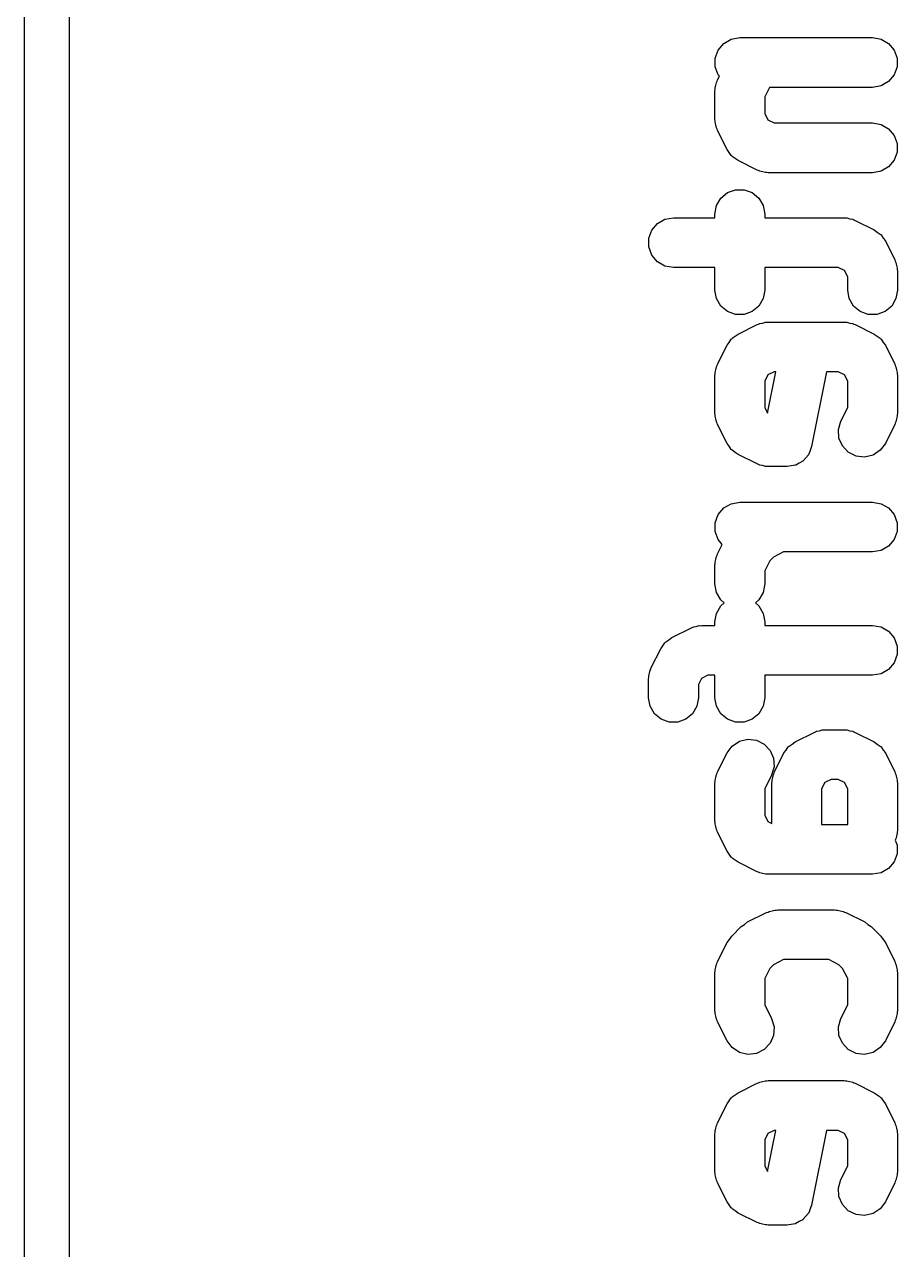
# Model space of a CAD drawing. Extents: x 25.3 to 49.5, y -85 to -25.3.
# Drawn here: x 25.29 to 29.74, y -66.35 to -60.1 of the extents above; entities that cross this region are included whole.
import ezdxf

# ---------------------------------------------------------------- set-up
doc = ezdxf.new("R2010")
doc.units = 0
doc.header["$MEASUREMENT"] = 0
doc.layers.add('BLACK', color=7, linetype='CONTINUOUS')

msp = doc.modelspace()

# ---------------------------------------------------------------- linework, layer by layer
at = {"layer": 'Black'}
for p, q in [((25.2857, -84.836), (25.2857, -25.4)), ((25.5143, -25.5143), (25.5143, -84.7217)), ((28.8535, -60.1975), (28.8917, -60.1754)), ((28.8917, -60.1754), (28.9351, -60.1678)), ((28.9351, -60.1678), (29.6125, -60.1678)), ((29.6125, -60.1678), (29.6559, -60.1754)), ((29.6559, -60.1754), (29.6941, -60.1975)), ((28.8101, -60.2727), (28.8252, -60.2313)), ((28.8252, -60.2313), (28.8535, -60.1975)), ((29.6941, -60.1975), (29.7225, -60.2313)), ((29.7225, -60.2313), (29.7375, -60.2727)), ((28.8101, -60.3168), (28.8101, -60.2727)), ((28.8252, -60.3583), (28.8101, -60.3168)), ((29.7375, -60.3168), (29.7225, -60.3583)), ((29.7375, -60.2727), (29.7375, -60.3168)), ((28.8215, -60.3831), (28.8307, -60.3648)), ((28.8307, -60.3648), (28.8252, -60.3583)), ((29.7225, -60.3583), (29.6941, -60.3921)), ((28.8081, -60.4399), (28.8094, -60.4327)), ((28.8081, -60.585), (28.8081, -60.4399)), ((28.809, -60.4254), (28.8132, -60.4111)), ((28.8094, -60.4327), (28.809, -60.4254)), ((28.8132, -60.4111), (28.8158, -60.3965)), ((28.8158, -60.3965), (28.8195, -60.3901)), ((28.8195, -60.3901), (28.8215, -60.3831)), ((29.0862, -60.4218), (29.0621, -60.4699)), ((29.6125, -60.4218), (29.0862, -60.4218)), ((29.6559, -60.4141), (29.6125, -60.4218)), ((29.6941, -60.3921), (29.6559, -60.4141)), ((29.0621, -60.4699), (29.0621, -60.5551)), ((29.0621, -60.5551), (29.0782, -60.5871)), ((28.8094, -60.5923), (28.8081, -60.585)), ((28.809, -60.5996), (28.8094, -60.5923)), ((28.8132, -60.6138), (28.809, -60.5996)), ((28.8158, -60.6285), (28.8132, -60.6138)), ((28.8195, -60.6348), (28.8158, -60.6285)), ((29.0782, -60.5871), (29.1103, -60.6032)), ((29.1103, -60.6032), (29.6125, -60.6032)), ((29.6125, -60.6032), (29.6559, -60.6108)), ((29.6559, -60.6108), (29.6941, -60.6329)), ((28.8215, -60.6418), (28.8195, -60.6348)), ((28.8699, -60.7386), (28.8215, -60.6418)), ((29.6941, -60.6329), (29.7225, -60.6667)), ((29.7225, -60.6667), (29.7375, -60.7081)), ((28.881, -60.7536), (28.8699, -60.7386)), ((28.8913, -60.7691), (28.881, -60.7536)), ((29.7375, -60.7522), (29.7225, -60.7937)), ((29.7375, -60.7081), (29.7375, -60.7522)), ((28.8941, -60.7712), (28.8913, -60.7691)), ((28.8962, -60.774), (28.8941, -60.7712)), ((28.9118, -60.7843), (28.8962, -60.774)), ((28.9267, -60.7954), (28.9118, -60.7843)), ((29.0235, -60.8438), (28.9267, -60.7954)), ((29.7225, -60.7937), (29.6941, -60.8275)), ((29.0305, -60.8459), (29.0235, -60.8438)), ((29.0368, -60.8495), (29.0305, -60.8459)), ((29.0515, -60.8521), (29.0368, -60.8495)), ((29.0658, -60.8564), (29.0515, -60.8521)), ((29.0731, -60.8559), (29.0658, -60.8564)), ((29.0803, -60.8572), (29.0731, -60.8559)), ((29.6125, -60.8572), (29.0803, -60.8572)), ((29.6559, -60.8495), (29.6125, -60.8572)), ((29.6941, -60.8275), (29.6559, -60.8495)), ((28.8716, -60.9589), (28.9131, -60.9438)), ((28.9131, -60.9438), (28.9572, -60.9438)), ((28.9572, -60.9438), (28.9986, -60.9589)), ((28.8158, -61.0254), (28.8378, -60.9872)), ((28.8378, -60.9872), (28.8716, -60.9589)), ((28.9986, -60.9589), (29.0324, -60.9872)), ((29.0324, -60.9872), (29.0545, -61.0254)), ((28.8081, -61.0689), (28.8158, -61.0254)), ((28.8081, -61.087), (28.8081, -61.0689)), ((29.0545, -61.0254), (29.0621, -61.0689)), ((29.0621, -61.0689), (29.0621, -61.087)), ((28.4865, -61.1505), (28.5148, -61.1167)), ((28.5148, -61.1167), (28.553, -61.0947)), ((28.553, -61.0947), (28.5965, -61.087)), ((28.5965, -61.087), (28.8081, -61.087)), ((29.0621, -61.087), (29.4673, -61.087)), ((29.4673, -61.087), (29.4745, -61.0883)), ((29.4745, -61.0883), (29.4818, -61.0878)), ((29.4818, -61.0878), (29.4961, -61.0921)), ((29.4961, -61.0921), (29.5108, -61.0947)), ((29.5108, -61.0947), (29.5171, -61.0983)), ((29.5171, -61.0983), (29.5241, -61.1004)), ((29.5241, -61.1004), (29.6209, -61.1488)), ((28.4714, -61.1919), (28.4865, -61.1505)), ((28.4714, -61.2361), (28.4714, -61.1919)), ((29.6209, -61.1488), (29.6358, -61.1599)), ((29.6358, -61.1599), (29.6514, -61.1702)), ((29.6514, -61.1702), (29.6535, -61.173)), ((29.6535, -61.173), (29.6563, -61.1751)), ((29.6563, -61.1751), (29.6666, -61.1906)), ((29.6666, -61.1906), (29.6777, -61.2056)), ((28.4865, -61.2775), (28.4714, -61.2361)), ((29.6777, -61.2056), (29.7261, -61.3023)), ((28.5148, -61.3113), (28.4865, -61.2775)), ((28.553, -61.3333), (28.5148, -61.3113)), ((29.7261, -61.3023), (29.7281, -61.3094)), ((29.7281, -61.3094), (29.7318, -61.3157)), ((29.7318, -61.3157), (29.7344, -61.3304)), ((28.5965, -61.341), (28.553, -61.3333)), ((28.8081, -61.341), (28.5965, -61.341)), ((28.8081, -61.4559), (28.8081, -61.341)), ((29.4373, -61.341), (29.0621, -61.341)), ((29.0621, -61.341), (29.0621, -61.4559)), ((29.4694, -61.357), (29.4373, -61.341)), ((29.4855, -61.3891), (29.4694, -61.357)), ((29.7344, -61.3304), (29.7386, -61.3446)), ((29.7386, -61.3446), (29.7382, -61.3519)), ((29.7382, -61.3519), (29.7395, -61.3591)), ((29.7395, -61.3591), (29.7395, -61.4559)), ((29.4855, -61.4559), (29.4855, -61.3891)), ((28.8158, -61.4993), (28.8081, -61.4559)), ((28.8378, -61.5375), (28.8158, -61.4993)), ((29.0545, -61.4993), (29.0324, -61.5375)), ((29.0621, -61.4559), (29.0545, -61.4993)), ((29.4931, -61.4993), (29.4855, -61.4559)), ((29.5152, -61.5375), (29.4931, -61.4993)), ((29.7318, -61.4993), (29.7098, -61.5375)), ((29.7395, -61.4559), (29.7318, -61.4993)), ((28.8716, -61.5659), (28.8378, -61.5375)), ((28.9131, -61.581), (28.8716, -61.5659)), ((28.9986, -61.5659), (28.9572, -61.581)), ((29.0324, -61.5375), (28.9986, -61.5659)), ((29.549, -61.5659), (29.5152, -61.5375)), ((29.5904, -61.581), (29.549, -61.5659)), ((29.676, -61.5659), (29.6345, -61.581)), ((29.7098, -61.5375), (29.676, -61.5659)), ((28.9572, -61.581), (28.9131, -61.581)), ((29.0235, -61.6326), (29.0305, -61.6305)), ((29.0305, -61.6305), (29.0368, -61.6268)), ((29.0368, -61.6268), (29.0515, -61.6243)), ((29.0515, -61.6243), (29.0658, -61.62)), ((29.0658, -61.62), (29.0731, -61.6205)), ((29.0731, -61.6205), (29.0803, -61.6192)), ((29.0803, -61.6192), (29.4673, -61.6192)), ((29.4673, -61.6192), (29.4745, -61.6205)), ((29.4745, -61.6205), (29.4818, -61.62)), ((29.4818, -61.62), (29.4961, -61.6243)), ((29.4961, -61.6243), (29.5108, -61.6268)), ((29.5108, -61.6268), (29.5171, -61.6305)), ((29.5171, -61.6305), (29.5241, -61.6326)), ((29.6345, -61.581), (29.5904, -61.581)), ((28.8962, -61.7023), (28.9118, -61.6921)), ((28.9118, -61.6921), (28.9267, -61.681)), ((28.9267, -61.681), (29.0235, -61.6326)), ((29.5241, -61.6326), (29.6209, -61.681)), ((29.6209, -61.681), (29.6358, -61.6921)), ((29.6358, -61.6921), (29.6514, -61.7023)), ((28.8215, -61.8345), (28.8699, -61.7378)), ((28.8699, -61.7378), (28.881, -61.7228)), ((28.881, -61.7228), (28.8913, -61.7073)), ((28.8913, -61.7073), (28.8941, -61.7052)), ((28.8941, -61.7052), (28.8962, -61.7023)), ((29.6514, -61.7023), (29.6535, -61.7052)), ((29.6535, -61.7052), (29.6563, -61.7073)), ((29.6563, -61.7073), (29.6666, -61.7228)), ((29.6666, -61.7228), (29.6777, -61.7378)), ((29.6777, -61.7378), (29.7261, -61.8345)), ((28.809, -61.8768), (28.8132, -61.8626)), ((28.8094, -61.8841), (28.809, -61.8768)), ((28.8132, -61.8626), (28.8158, -61.8479)), ((28.8158, -61.8479), (28.8195, -61.8416)), ((28.8195, -61.8416), (28.8215, -61.8345)), ((29.0767, -62.084), (29.1189, -61.8732)), ((29.1103, -61.8732), (29.0782, -61.8892)), ((29.1189, -61.8732), (29.1103, -61.8732)), ((29.3779, -61.8732), (29.3016, -62.2549)), ((29.4373, -61.8732), (29.3779, -61.8732)), ((29.4694, -61.8892), (29.4373, -61.8732)), ((29.7261, -61.8345), (29.7281, -61.8416)), ((29.7281, -61.8416), (29.7318, -61.8479)), ((29.7318, -61.8479), (29.7344, -61.8626)), ((29.7344, -61.8626), (29.7386, -61.8768)), ((29.7386, -61.8768), (29.7382, -61.8841)), ((28.8081, -61.8913), (28.8094, -61.8841)), ((28.8081, -62.0849), (28.8081, -61.8913)), ((29.0782, -61.8892), (29.0621, -61.9213)), ((29.0621, -61.9213), (29.0621, -62.0549)), ((29.4855, -61.9213), (29.4694, -61.8892)), ((29.4855, -62.0549), (29.4855, -61.9213)), ((29.7382, -61.8841), (29.7395, -61.8913)), ((29.7395, -61.8913), (29.7395, -62.0849)), ((29.0621, -62.0549), (29.0767, -62.084)), ((29.4505, -62.1248), (29.4855, -62.0549)), ((28.8094, -62.0921), (28.8081, -62.0849)), ((28.809, -62.0994), (28.8094, -62.0921)), ((28.8132, -62.1136), (28.809, -62.0994)), ((28.8158, -62.1283), (28.8132, -62.1136)), ((28.8195, -62.1346), (28.8158, -62.1283)), ((29.4379, -62.1671), (29.4505, -62.1248)), ((29.7318, -62.1283), (29.7281, -62.1346)), ((29.7344, -62.1136), (29.7318, -62.1283)), ((29.7386, -62.0994), (29.7344, -62.1136)), ((29.7395, -62.0849), (29.7382, -62.0921)), ((29.7382, -62.0921), (29.7386, -62.0994)), ((28.8215, -62.1417), (28.8195, -62.1346)), ((28.8699, -62.2384), (28.8215, -62.1417)), ((29.4406, -62.2111), (29.4379, -62.1671)), ((29.7261, -62.1417), (29.6777, -62.2384)), ((29.7281, -62.1346), (29.7261, -62.1417)), ((28.881, -62.2534), (28.8699, -62.2384)), ((28.8913, -62.2689), (28.881, -62.2534)), ((29.3016, -62.2549), (29.2941, -62.2741)), ((29.4581, -62.2516), (29.4406, -62.2111)), ((29.4884, -62.2836), (29.4581, -62.2516)), ((29.6777, -62.2384), (29.6514, -62.2738)), ((28.8941, -62.271), (28.8913, -62.2689)), ((28.8962, -62.2738), (28.8941, -62.271)), ((28.9118, -62.2841), (28.8962, -62.2738)), ((28.9267, -62.2952), (28.9118, -62.2841)), ((29.0235, -62.3436), (28.9267, -62.2952)), ((29.2719, -62.3115), (29.2587, -62.3273)), ((29.2855, -62.296), (29.2719, -62.3115)), ((29.2861, -62.2946), (29.2855, -62.296)), ((29.287, -62.2935), (29.2861, -62.2946)), ((29.2941, -62.2741), (29.287, -62.2935)), ((29.5279, -62.3033), (29.4884, -62.2836)), ((29.5717, -62.3084), (29.5279, -62.3033)), ((29.6146, -62.2981), (29.5717, -62.3084)), ((29.6514, -62.2738), (29.6146, -62.2981)), ((29.0305, -62.3457), (29.0235, -62.3436)), ((29.0368, -62.3493), (29.0305, -62.3457)), ((29.0515, -62.3519), (29.0368, -62.3493)), ((29.0658, -62.3562), (29.0515, -62.3519)), ((29.0731, -62.3557), (29.0658, -62.3562)), ((29.0803, -62.357), (29.0731, -62.3557)), ((29.177, -62.357), (29.0803, -62.357)), ((29.1973, -62.3534), (29.177, -62.357)), ((29.2177, -62.3503), (29.1973, -62.3534)), ((29.219, -62.3496), (29.2177, -62.3503)), ((29.2205, -62.3493), (29.219, -62.3496)), ((29.2383, -62.339), (29.2205, -62.3493)), ((29.2564, -62.3291), (29.2383, -62.339)), ((29.2574, -62.328), (29.2564, -62.3291)), ((29.2587, -62.3273), (29.2574, -62.328)), ((28.8252, -62.6019), (28.8535, -62.5681)), ((28.8535, -62.5681), (28.8917, -62.5461)), ((28.8917, -62.5461), (28.9351, -62.5384)), ((28.9351, -62.5384), (29.6125, -62.5384)), ((29.6125, -62.5384), (29.6559, -62.5461)), ((29.6559, -62.5461), (29.6941, -62.5681)), ((29.6941, -62.5681), (29.7225, -62.6019)), ((28.8101, -62.6434), (28.8252, -62.6019)), ((29.7225, -62.6019), (29.7375, -62.6434)), ((28.8101, -62.6875), (28.8101, -62.6434)), ((28.8252, -62.7289), (28.8101, -62.6875)), ((29.7375, -62.6875), (29.7225, -62.7289)), ((29.7375, -62.6434), (29.7375, -62.6875)), ((28.8215, -62.8022), (28.8458, -62.7536)), ((28.8458, -62.7536), (28.8252, -62.7289)), ((29.7225, -62.7289), (29.6941, -62.7627)), ((28.8132, -62.8302), (28.8158, -62.8155)), ((28.8158, -62.8155), (28.8195, -62.8092)), ((28.8195, -62.8092), (28.8215, -62.8022)), ((29.1071, -62.8182), (29.0879, -62.8374)), ((29.1586, -62.7924), (29.1071, -62.8182)), ((29.6125, -62.7924), (29.1586, -62.7924)), ((29.6559, -62.7848), (29.6125, -62.7924)), ((29.6941, -62.7627), (29.6559, -62.7848)), ((28.8081, -62.859), (28.8094, -62.8517)), ((28.8081, -62.9557), (28.8081, -62.859)), ((28.809, -62.8444), (28.8132, -62.8302)), ((28.8094, -62.8517), (28.809, -62.8444)), ((29.0879, -62.8374), (29.0621, -62.8889)), ((29.0621, -62.8889), (29.0621, -62.9557)), ((28.8158, -62.9992), (28.8081, -62.9557)), ((28.8378, -63.0373), (28.8158, -62.9992)), ((29.0545, -62.9992), (29.0324, -63.0373)), ((29.0621, -62.9557), (29.0545, -62.9992)), ((28.8158, -63.1058), (28.8378, -63.0676)), ((28.8559, -63.0525), (28.8378, -63.0373)), ((28.8378, -63.0676), (28.8559, -63.0525)), ((29.0324, -63.0373), (29.0144, -63.0525)), ((29.0144, -63.0525), (29.0324, -63.0676)), ((29.0324, -63.0676), (29.0545, -63.1058)), ((28.8081, -63.1492), (28.8158, -63.1058)), ((29.0545, -63.1058), (29.0621, -63.1492)), ((28.5881, -63.2292), (28.6848, -63.1808)), ((28.6848, -63.1808), (28.6918, -63.1787)), ((28.6918, -63.1787), (28.6982, -63.175)), ((28.6982, -63.175), (28.7128, -63.1725)), ((28.7128, -63.1725), (28.7271, -63.1682)), ((28.7271, -63.1682), (28.7344, -63.1687)), ((28.7344, -63.1687), (28.7416, -63.1674)), ((28.7416, -63.1674), (28.8081, -63.1674)), ((28.8081, -63.1674), (28.8081, -63.1492)), ((29.0621, -63.1492), (29.0621, -63.1674)), ((29.0621, -63.1674), (29.6125, -63.1674)), ((29.6125, -63.1674), (29.6559, -63.175)), ((29.6559, -63.175), (29.6941, -63.1971)), ((28.5424, -63.271), (28.5526, -63.2554)), ((28.5526, -63.2554), (28.5554, -63.2534)), ((28.5554, -63.2534), (28.5575, -63.2505)), ((28.5575, -63.2505), (28.5731, -63.2403)), ((28.5731, -63.2403), (28.5881, -63.2292)), ((29.6941, -63.1971), (29.7225, -63.2309)), ((29.7225, -63.2309), (29.7375, -63.2723)), ((28.4829, -63.3827), (28.5313, -63.286)), ((28.5313, -63.286), (28.5424, -63.271)), ((29.7375, -63.3164), (29.7225, -63.3579)), ((29.7375, -63.2723), (29.7375, -63.3164)), ((29.7225, -63.3579), (29.6941, -63.3917)), ((28.4695, -63.4395), (28.4707, -63.4323)), ((28.4695, -63.5363), (28.4695, -63.4395)), ((28.4703, -63.425), (28.4745, -63.4107)), ((28.4707, -63.4323), (28.4703, -63.425)), ((28.4745, -63.4107), (28.4771, -63.3961)), ((28.4771, -63.3961), (28.4808, -63.3897)), ((28.4808, -63.3897), (28.4829, -63.3827)), ((28.7395, -63.4374), (28.7235, -63.4695)), ((28.7716, -63.4214), (28.7395, -63.4374)), ((28.8081, -63.4214), (28.7716, -63.4214)), ((28.8081, -63.5363), (28.8081, -63.4214)), ((29.6125, -63.4214), (29.0621, -63.4214)), ((29.0621, -63.4214), (29.0621, -63.5363)), ((29.6559, -63.4137), (29.6125, -63.4214)), ((29.6941, -63.3917), (29.6559, -63.4137)), ((28.7235, -63.4695), (28.7235, -63.5363)), ((28.4771, -63.5797), (28.4695, -63.5363)), ((28.7235, -63.5363), (28.7158, -63.5797)), ((28.8158, -63.5797), (28.8081, -63.5363)), ((29.0621, -63.5363), (29.0545, -63.5797)), ((28.4992, -63.6179), (28.4771, -63.5797)), ((28.533, -63.6463), (28.4992, -63.6179)), ((28.6938, -63.6179), (28.66, -63.6463)), ((28.7158, -63.5797), (28.6938, -63.6179)), ((28.8378, -63.6179), (28.8158, -63.5797)), ((28.8716, -63.6463), (28.8378, -63.6179)), ((29.0324, -63.6179), (28.9986, -63.6463)), ((29.0545, -63.5797), (29.0324, -63.6179)), ((28.5744, -63.6614), (28.533, -63.6463)), ((28.6185, -63.6614), (28.5744, -63.6614)), ((28.66, -63.6463), (28.6185, -63.6614)), ((28.9131, -63.6614), (28.8716, -63.6463)), ((28.9572, -63.6614), (28.9131, -63.6614)), ((28.9986, -63.6463), (28.9572, -63.6614)), ((28.933, -63.7584), (28.9759, -63.7482)), ((28.9759, -63.7482), (29.0197, -63.7532)), ((29.0197, -63.7532), (29.0592, -63.7729)), ((29.217, -63.7614), (29.3138, -63.713)), ((29.3138, -63.713), (29.3208, -63.7109)), ((29.3208, -63.7109), (29.3271, -63.7072)), ((29.3271, -63.7072), (29.3418, -63.7046)), ((29.3418, -63.7046), (29.356, -63.7004)), ((29.356, -63.7004), (29.3634, -63.7008)), ((29.3634, -63.7008), (29.3706, -63.6996)), ((29.3706, -63.6996), (29.4673, -63.6996)), ((29.4673, -63.6996), (29.4745, -63.7008)), ((29.4745, -63.7008), (29.4818, -63.7004)), ((29.4818, -63.7004), (29.4961, -63.7046)), ((29.4961, -63.7046), (29.5108, -63.7072)), ((29.5108, -63.7072), (29.5171, -63.7109)), ((29.5171, -63.7109), (29.5241, -63.713)), ((29.5241, -63.713), (29.6209, -63.7614)), ((28.8215, -63.9149), (28.8699, -63.8182)), ((28.8699, -63.8182), (28.8962, -63.7827)), ((28.8962, -63.7827), (28.933, -63.7584)), ((29.0592, -63.7729), (29.0895, -63.805)), ((29.0895, -63.805), (29.107, -63.8454)), ((29.1118, -63.9149), (29.1602, -63.8182)), ((29.1602, -63.8182), (29.1713, -63.8032)), ((29.1713, -63.8032), (29.1816, -63.7876)), ((29.1816, -63.7876), (29.1844, -63.7855)), ((29.1844, -63.7855), (29.1865, -63.7827)), ((29.1865, -63.7827), (29.202, -63.7725)), ((29.202, -63.7725), (29.217, -63.7614)), ((29.6209, -63.7614), (29.6358, -63.7725)), ((29.6358, -63.7725), (29.6514, -63.7827)), ((29.6514, -63.7827), (29.6535, -63.7855)), ((29.6535, -63.7855), (29.6563, -63.7876)), ((29.6563, -63.7876), (29.6666, -63.8032)), ((29.6666, -63.8032), (29.6777, -63.8182)), ((29.6777, -63.8182), (29.7261, -63.9149)), ((29.107, -63.8454), (29.1097, -63.8895)), ((28.809, -63.9572), (28.8132, -63.9429)), ((28.8132, -63.9429), (28.8158, -63.9283)), ((28.8158, -63.9283), (28.8195, -63.9219)), ((28.8195, -63.9219), (28.8215, -63.9149)), ((29.0971, -63.9317), (29.0621, -64.0017)), ((29.1097, -63.8895), (29.0971, -63.9317)), ((29.0993, -63.9572), (29.1035, -63.9429)), ((29.1035, -63.9429), (29.1061, -63.9283)), ((29.1061, -63.9283), (29.1097, -63.9219)), ((29.1097, -63.9219), (29.1118, -63.9149)), ((29.7261, -63.9149), (29.7281, -63.9219)), ((29.7281, -63.9219), (29.7318, -63.9283)), ((29.7318, -63.9283), (29.7344, -63.9429)), ((29.7344, -63.9429), (29.7386, -63.9572)), ((28.8081, -63.9717), (28.8094, -63.9645)), ((28.8081, -64.1652), (28.8081, -63.9717)), ((28.8094, -63.9645), (28.809, -63.9572)), ((29.0621, -64.0017), (29.0621, -64.1353)), ((29.0984, -63.9717), (29.0997, -63.9645)), ((29.0984, -64.1775), (29.0984, -63.9717)), ((29.0997, -63.9645), (29.0993, -63.9572)), ((29.3685, -63.9696), (29.3524, -64.0017)), ((29.3524, -64.0017), (29.3524, -64.1834)), ((29.4005, -63.9536), (29.3685, -63.9696)), ((29.4373, -63.9536), (29.4005, -63.9536)), ((29.4694, -63.9696), (29.4373, -63.9536)), ((29.4855, -64.0017), (29.4694, -63.9696)), ((29.4855, -64.1834), (29.4855, -64.0017)), ((29.7386, -63.9572), (29.7382, -63.9645)), ((29.7382, -63.9645), (29.7395, -63.9717)), ((29.7395, -63.9717), (29.7395, -64.2136)), ((28.8094, -64.1724), (28.8081, -64.1652)), ((28.809, -64.1798), (28.8094, -64.1724)), ((28.8132, -64.194), (28.809, -64.1798)), ((28.8158, -64.2087), (28.8132, -64.194)), ((29.0621, -64.1353), (29.0782, -64.1673)), ((29.0782, -64.1673), (29.0984, -64.1775)), ((29.3524, -64.1834), (29.4855, -64.1834)), ((28.8195, -64.215), (28.8158, -64.2087)), ((28.8215, -64.222), (28.8195, -64.215)), ((28.8699, -64.3188), (28.8215, -64.222)), ((29.7318, -64.2571), (29.7283, -64.2631)), ((29.7344, -64.2424), (29.7318, -64.2571)), ((29.7386, -64.2281), (29.7344, -64.2424)), ((29.7395, -64.2136), (29.7382, -64.2208)), ((29.7382, -64.2208), (29.7386, -64.2281)), ((28.881, -64.3338), (28.8699, -64.3188)), ((29.7283, -64.2631), (29.7375, -64.2883)), ((29.7375, -64.2883), (29.7375, -64.3324)), ((28.8913, -64.3493), (28.881, -64.3338)), ((28.8941, -64.3514), (28.8913, -64.3493)), ((28.8962, -64.3542), (28.8941, -64.3514)), ((28.9118, -64.3645), (28.8962, -64.3542)), ((28.9267, -64.3756), (28.9118, -64.3645)), ((29.0235, -64.424), (28.9267, -64.3756)), ((29.7225, -64.3739), (29.6941, -64.4077)), ((29.7375, -64.3324), (29.7225, -64.3739)), ((29.0305, -64.4261), (29.0235, -64.424)), ((29.0368, -64.4297), (29.0305, -64.4261)), ((29.0515, -64.4323), (29.0368, -64.4297)), ((29.0658, -64.4365), (29.0515, -64.4323)), ((29.0731, -64.4361), (29.0658, -64.4365)), ((29.0803, -64.4374), (29.0731, -64.4361)), ((29.6125, -64.4374), (29.0803, -64.4374)), ((29.6559, -64.4297), (29.6125, -64.4374)), ((29.6941, -64.4077), (29.6559, -64.4297)), ((28.9751, -64.6806), (29.0719, -64.6322)), ((29.0719, -64.6322), (29.0789, -64.6301)), ((29.0789, -64.6301), (29.0852, -64.6265)), ((29.0852, -64.6265), (29.0999, -64.6239)), ((29.0999, -64.6239), (29.1141, -64.6196)), ((29.1141, -64.6196), (29.1214, -64.6201)), ((29.1214, -64.6201), (29.1287, -64.6188)), ((29.1287, -64.6188), (29.4189, -64.6188)), ((29.4189, -64.6188), (29.4262, -64.6201)), ((29.4262, -64.6201), (29.4335, -64.6196)), ((29.4335, -64.6196), (29.4477, -64.6239)), ((29.4477, -64.6239), (29.4624, -64.6265)), ((29.4624, -64.6265), (29.4687, -64.6301)), ((29.4687, -64.6301), (29.4757, -64.6322)), ((29.4757, -64.6322), (29.5725, -64.6806)), ((28.9421, -64.7044), (28.9588, -64.6927)), ((28.9588, -64.6927), (28.9751, -64.6806)), ((29.5725, -64.6806), (29.5888, -64.6927)), ((29.5888, -64.6927), (29.6055, -64.7044)), ((28.882, -64.7694), (28.8937, -64.7528)), ((28.8937, -64.7528), (28.9421, -64.7044)), ((29.6055, -64.7044), (29.6539, -64.7528)), ((29.6539, -64.7528), (29.6656, -64.7694)), ((28.8215, -64.8825), (28.8699, -64.7858)), ((28.8699, -64.7858), (28.882, -64.7694)), ((29.6656, -64.7694), (29.6777, -64.7858)), ((29.6777, -64.7858), (29.7261, -64.8825)), ((28.8195, -64.8896), (28.8215, -64.8825)), ((29.1586, -64.8728), (29.1071, -64.8986)), ((29.389, -64.8728), (29.1586, -64.8728)), ((29.4405, -64.8986), (29.389, -64.8728)), ((29.7261, -64.8825), (29.7281, -64.8896)), ((28.8081, -64.9393), (28.8094, -64.9321)), ((28.8081, -65.1329), (28.8081, -64.9393)), ((28.809, -64.9248), (28.8132, -64.9106)), ((28.8094, -64.9321), (28.809, -64.9248)), ((28.8132, -64.9106), (28.8158, -64.8959)), ((28.8158, -64.8959), (28.8195, -64.8896)), ((29.0879, -64.9178), (29.0621, -64.9693)), ((29.1071, -64.8986), (29.0879, -64.9178)), ((29.4597, -64.9178), (29.4405, -64.8986)), ((29.4855, -64.9693), (29.4597, -64.9178)), ((29.7281, -64.8896), (29.7318, -64.8959)), ((29.7318, -64.8959), (29.7344, -64.9106)), ((29.7344, -64.9106), (29.7386, -64.9248)), ((29.7386, -64.9248), (29.7382, -64.9321)), ((29.7382, -64.9321), (29.7395, -64.9393)), ((29.7395, -64.9393), (29.7395, -65.1329)), ((29.0621, -64.9693), (29.0621, -65.1029)), ((29.4855, -65.1029), (29.4855, -64.9693)), ((29.0621, -65.1029), (29.0971, -65.1728)), ((29.4505, -65.1728), (29.4855, -65.1029)), ((28.8094, -65.1401), (28.8081, -65.1329)), ((28.809, -65.1474), (28.8094, -65.1401)), ((28.8132, -65.1616), (28.809, -65.1474)), ((28.8158, -65.1763), (28.8132, -65.1616)), ((28.8195, -65.1826), (28.8158, -65.1763)), ((28.8215, -65.1897), (28.8195, -65.1826)), ((28.8699, -65.2864), (28.8215, -65.1897)), ((29.0971, -65.1728), (29.1097, -65.2151)), ((29.4379, -65.2151), (29.4505, -65.1728)), ((29.7261, -65.1897), (29.6777, -65.2864)), ((29.7281, -65.1826), (29.7261, -65.1897)), ((29.7318, -65.1763), (29.7281, -65.1826)), ((29.7344, -65.1616), (29.7318, -65.1763)), ((29.7386, -65.1474), (29.7344, -65.1616)), ((29.7395, -65.1329), (29.7382, -65.1401)), ((29.7382, -65.1401), (29.7386, -65.1474)), ((29.1097, -65.2151), (29.107, -65.2591)), ((29.4406, -65.2591), (29.4379, -65.2151)), ((28.8962, -65.3218), (28.8699, -65.2864)), ((29.0895, -65.2996), (29.0592, -65.3316)), ((29.107, -65.2591), (29.0895, -65.2996)), ((29.4581, -65.2996), (29.4406, -65.2591)), ((29.4884, -65.3316), (29.4581, -65.2996)), ((29.6777, -65.2864), (29.6514, -65.3218)), ((28.933, -65.3461), (28.8962, -65.3218)), ((28.9759, -65.3564), (28.933, -65.3461)), ((29.0197, -65.3513), (28.9759, -65.3564)), ((29.0592, -65.3316), (29.0197, -65.3513)), ((29.5279, -65.3513), (29.4884, -65.3316)), ((29.5717, -65.3564), (29.5279, -65.3513)), ((29.6146, -65.3461), (29.5717, -65.3564)), ((29.6514, -65.3218), (29.6146, -65.3461)), ((28.9267, -65.5515), (29.0235, -65.5031)), ((29.0235, -65.5031), (29.0305, -65.501)), ((29.0305, -65.501), (29.0368, -65.4973)), ((29.0368, -65.4973), (29.0515, -65.4947)), ((29.0515, -65.4947), (29.0658, -65.4905)), ((29.0658, -65.4905), (29.0731, -65.4909)), ((29.0731, -65.4909), (29.0803, -65.4897)), ((29.0803, -65.4897), (29.4673, -65.4897)), ((29.4673, -65.4897), (29.4745, -65.4909)), ((29.4745, -65.4909), (29.4818, -65.4905)), ((29.4818, -65.4905), (29.4961, -65.4947)), ((29.4961, -65.4947), (29.5108, -65.4973)), ((29.5108, -65.4973), (29.5171, -65.501)), ((29.5171, -65.501), (29.5241, -65.5031)), ((29.5241, -65.5031), (29.6209, -65.5515)), ((28.8962, -65.5728), (28.9118, -65.5626)), ((28.9118, -65.5626), (28.9267, -65.5515)), ((29.6209, -65.5515), (29.6358, -65.5626)), ((29.6358, -65.5626), (29.6514, -65.5728)), ((28.8215, -65.705), (28.8699, -65.6083)), ((28.8699, -65.6083), (28.881, -65.5933)), ((28.881, -65.5933), (28.8913, -65.5777)), ((28.8913, -65.5777), (28.8941, -65.5756)), ((28.8941, -65.5756), (28.8962, -65.5728)), ((29.6514, -65.5728), (29.6535, -65.5756)), ((29.6535, -65.5756), (29.6563, -65.5777)), ((29.6563, -65.5777), (29.6666, -65.5933)), ((29.6666, -65.5933), (29.6777, -65.6083)), ((29.6777, -65.6083), (29.7261, -65.705)), ((28.8081, -65.7618), (28.8094, -65.7546)), ((28.809, -65.7473), (28.8132, -65.733)), ((28.8094, -65.7546), (28.809, -65.7473)), ((28.8132, -65.733), (28.8158, -65.7184)), ((28.8158, -65.7184), (28.8195, -65.712)), ((28.8195, -65.712), (28.8215, -65.705)), ((29.0767, -65.9545), (29.1189, -65.7437)), ((29.1103, -65.7437), (29.0782, -65.7597)), ((29.1189, -65.7437), (29.1103, -65.7437)), ((29.3779, -65.7437), (29.3016, -66.1254)), ((29.4373, -65.7437), (29.3779, -65.7437)), ((29.4694, -65.7597), (29.4373, -65.7437)), ((29.7261, -65.705), (29.7281, -65.712)), ((29.7281, -65.712), (29.7318, -65.7184)), ((29.7318, -65.7184), (29.7344, -65.733)), ((29.7344, -65.733), (29.7386, -65.7473)), ((29.7386, -65.7473), (29.7382, -65.7546)), ((29.7382, -65.7546), (29.7395, -65.7618)), ((28.8081, -65.9553), (28.8081, -65.7618)), ((29.0782, -65.7597), (29.0621, -65.7918)), ((29.0621, -65.7918), (29.0621, -65.9254)), ((29.4855, -65.7918), (29.4694, -65.7597)), ((29.4855, -65.9254), (29.4855, -65.7918)), ((29.7395, -65.7618), (29.7395, -65.9553)), ((29.0621, -65.9254), (29.0767, -65.9545)), ((29.4505, -65.9953), (29.4855, -65.9254)), ((28.8094, -65.9625), (28.8081, -65.9553)), ((28.809, -65.9699), (28.8094, -65.9625)), ((28.8132, -65.9841), (28.809, -65.9699)), ((28.8158, -65.9988), (28.8132, -65.9841)), ((28.8195, -66.0051), (28.8158, -65.9988)), ((28.8215, -66.0121), (28.8195, -66.0051)), ((29.4379, -66.0376), (29.4505, -65.9953)), ((29.7281, -66.0051), (29.7261, -66.0121)), ((29.7318, -65.9988), (29.7281, -66.0051)), ((29.7344, -65.9841), (29.7318, -65.9988)), ((29.7386, -65.9699), (29.7344, -65.9841)), ((29.7395, -65.9553), (29.7382, -65.9625)), ((29.7382, -65.9625), (29.7386, -65.9699)), ((28.8699, -66.1089), (28.8215, -66.0121)), ((29.4406, -66.0816), (29.4379, -66.0376)), ((29.7261, -66.0121), (29.6777, -66.1089)), ((28.881, -66.1239), (28.8699, -66.1089)), ((28.8913, -66.1394), (28.881, -66.1239)), ((29.3016, -66.1254), (29.2941, -66.1446)), ((29.4581, -66.1221), (29.4406, -66.0816)), ((29.4884, -66.1541), (29.4581, -66.1221)), ((29.6777, -66.1089), (29.6514, -66.1443)), ((28.8941, -66.1415), (28.8913, -66.1394)), ((28.8962, -66.1443), (28.8941, -66.1415)), ((28.9118, -66.1546), (28.8962, -66.1443)), ((28.9267, -66.1657), (28.9118, -66.1546)), ((29.0235, -66.2141), (28.9267, -66.1657)), ((29.2719, -66.182), (29.2587, -66.1978)), ((29.2855, -66.1665), (29.2719, -66.182)), ((29.2861, -66.1651), (29.2855, -66.1665)), ((29.287, -66.164), (29.2861, -66.1651)), ((29.2941, -66.1446), (29.287, -66.164)), ((29.5279, -66.1738), (29.4884, -66.1541)), ((29.5717, -66.1789), (29.5279, -66.1738)), ((29.6146, -66.1686), (29.5717, -66.1789)), ((29.6514, -66.1443), (29.6146, -66.1686)), ((29.0305, -66.2162), (29.0235, -66.2141)), ((29.0368, -66.2198), (29.0305, -66.2162)), ((29.0515, -66.2224), (29.0368, -66.2198)), ((29.0658, -66.2266), (29.0515, -66.2224)), ((29.0731, -66.2262), (29.0658, -66.2266)), ((29.0803, -66.2275), (29.0731, -66.2262)), ((29.177, -66.2275), (29.0803, -66.2275)), ((29.1973, -66.2239), (29.177, -66.2275)), ((29.2177, -66.2208), (29.1973, -66.2239)), ((29.219, -66.2201), (29.2177, -66.2208)), ((29.2205, -66.2198), (29.219, -66.2201)), ((29.2383, -66.2095), (29.2205, -66.2198)), ((29.2564, -66.1996), (29.2383, -66.2095)), ((29.2574, -66.1985), (29.2564, -66.1996)), ((29.2587, -66.1978), (29.2574, -66.1985))]:
    msp.add_line(p, q, dxfattribs=at)

doc.saveas('drawing.dxf')
